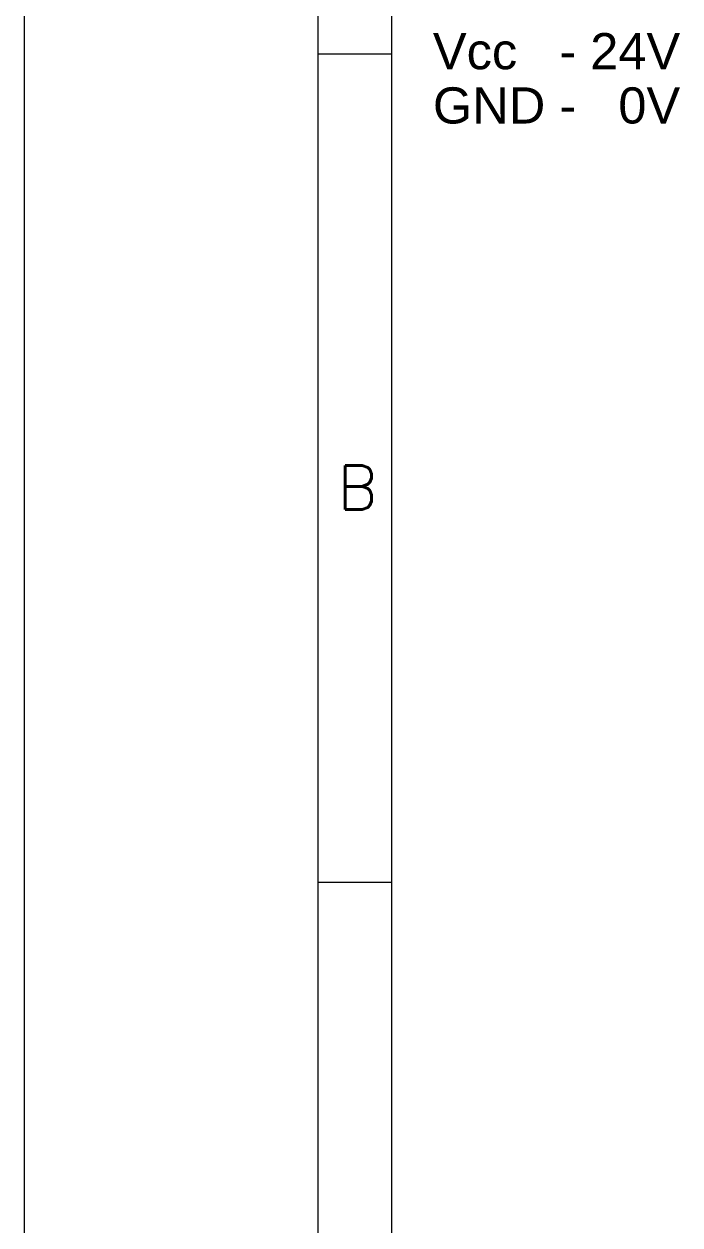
# Model space of a CAD drawing. Header units: millimetres. Extents: x 32696 to 36207, y 16706 to 17911.
# Drawn here: x 34502.7 to 34683.8, y 17318 to 17650 of the extents above; entities that cross this region are included whole.
import ezdxf
from ezdxf.enums import TextEntityAlignment as Align

# ---------------------------------------------------------------- set-up
doc = ezdxf.new("R2010")
doc.units = ezdxf.units.MM
doc.header["$LTSCALE"] = 0.1
doc.layers.get('0').update_dxf_attribs({"lineweight": 20})
doc.styles.add('ROMANS', font='romans')
doc.styles.get("Standard").update_dxf_attribs({"font": 'arial.ttf'})

# ---------------------------------------------------------------- blocks, each defined once
blk = doc.blocks.new('FOLHA')
for p, q in [((36079.106, 17170.377), (36079.106, 16873.377)), ((36099.106, 17160.377), (36099.106, 16878.377)), ((36104.106, 17160.377), (36104.106, 16878.377)), ((36099.106, 17103.977), (36104.106, 17103.977)), ((36099.106, 17047.577), (36104.106, 17047.577))]:
    blk.add_line(p, q)
at = {"insert": (36100.443, 17075.955), "char_height": 3, "width": 4, "attachment_point": 1, "style": 'ROMANS'}
blk.add_mtext('B', dxfattribs=at)

msp = doc.modelspace()

# ---------------------------------------------------------------- block references
at = {"xscale": 4.059117410256329, "yscale": 4.059117410256329, "zscale": 4.059117410256329}
msp.add_blockref('FOLHA', (-111946.67, -51785.33), dxfattribs=at)

# ---------------------------------------------------------------- texts
for s, p in [('Vcc   - 24V', (34683.91, 17637.49)), ('GND -   0V', (34683.91, 17622.49))]:
    msp.add_text(s, height=10).set_placement(p, align=Align.RIGHT)

doc.saveas('drawing.dxf')
